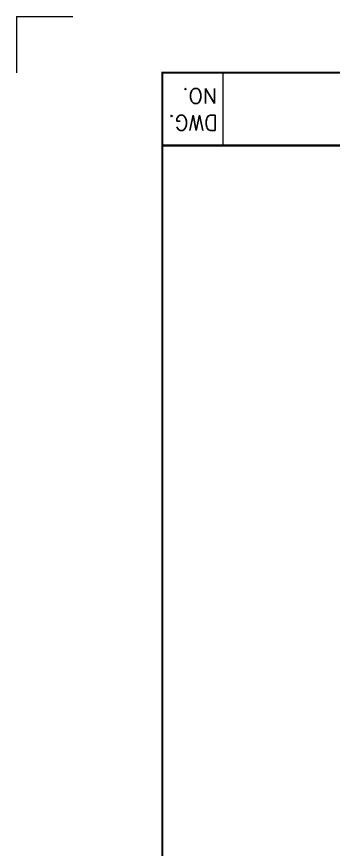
# Model space of a CAD drawing. Header units: millimetres. Extents: x 13152 to 35294, y -6229 to 54471.
# Drawn here: x 27005 to 28121, y 11070 to 14001 of the extents above; entities that cross this region are included whole.
import ezdxf

# ---------------------------------------------------------------- set-up
doc = ezdxf.new("R2010")
doc.units = ezdxf.units.MM
doc.header["$LTSCALE"] = 4
doc.layers.add('1', color=12, linetype='Continuous')
doc.layers.add('2', color=3, linetype='Continuous')
doc.layers.add('paper', color=254, linetype='Continuous', plot=False)
doc.styles.add('ROMANS', font='romans.shx', dxfattribs={"bigfont": 'whgtxt.shx'})

msp = doc.modelspace()

# ---------------------------------------------------------------- linework, layer by layer
at = {"layer": '1', "color": 0, "lineweight": 40}
msp.add_line((27518.54, 13546.93), (29255.13, 13546.93), dxfattribs=at)
at = {"layer": '1', "color": 0, "lineweight": 40, "const_width": 6.91}
msp.add_lwpolyline([(27518.54, 8356.89), (35096.39, 8356.89), (35096.39, 13803.47), (27518.54, 13803.47), (27518.54, 8356.89)], dxfattribs=at)
at = {"layer": '2', "lineweight": 13}
msp.add_line((27731.66, 13803.47), (27731.66, 13546.93), dxfattribs=at)
at = {"layer": 'paper', "lineweight": 13}
for q in [(27005.45, 13803.47), (27202.79, 14000.81)]:
    msp.add_line((27005.45, 14000.81), q, dxfattribs=at)

# ---------------------------------------------------------------- texts
at = {"layer": '2', "lineweight": 13, "style": 'ROMANS'}
for s, p in [('NO.', (27711.52, 13748.3)), ('DWG.', (27713.42, 13653.78))]:
    msp.add_text(s, height=53.282, rotation=180, dxfattribs=at).set_placement(p)

doc.saveas('drawing.dxf')
